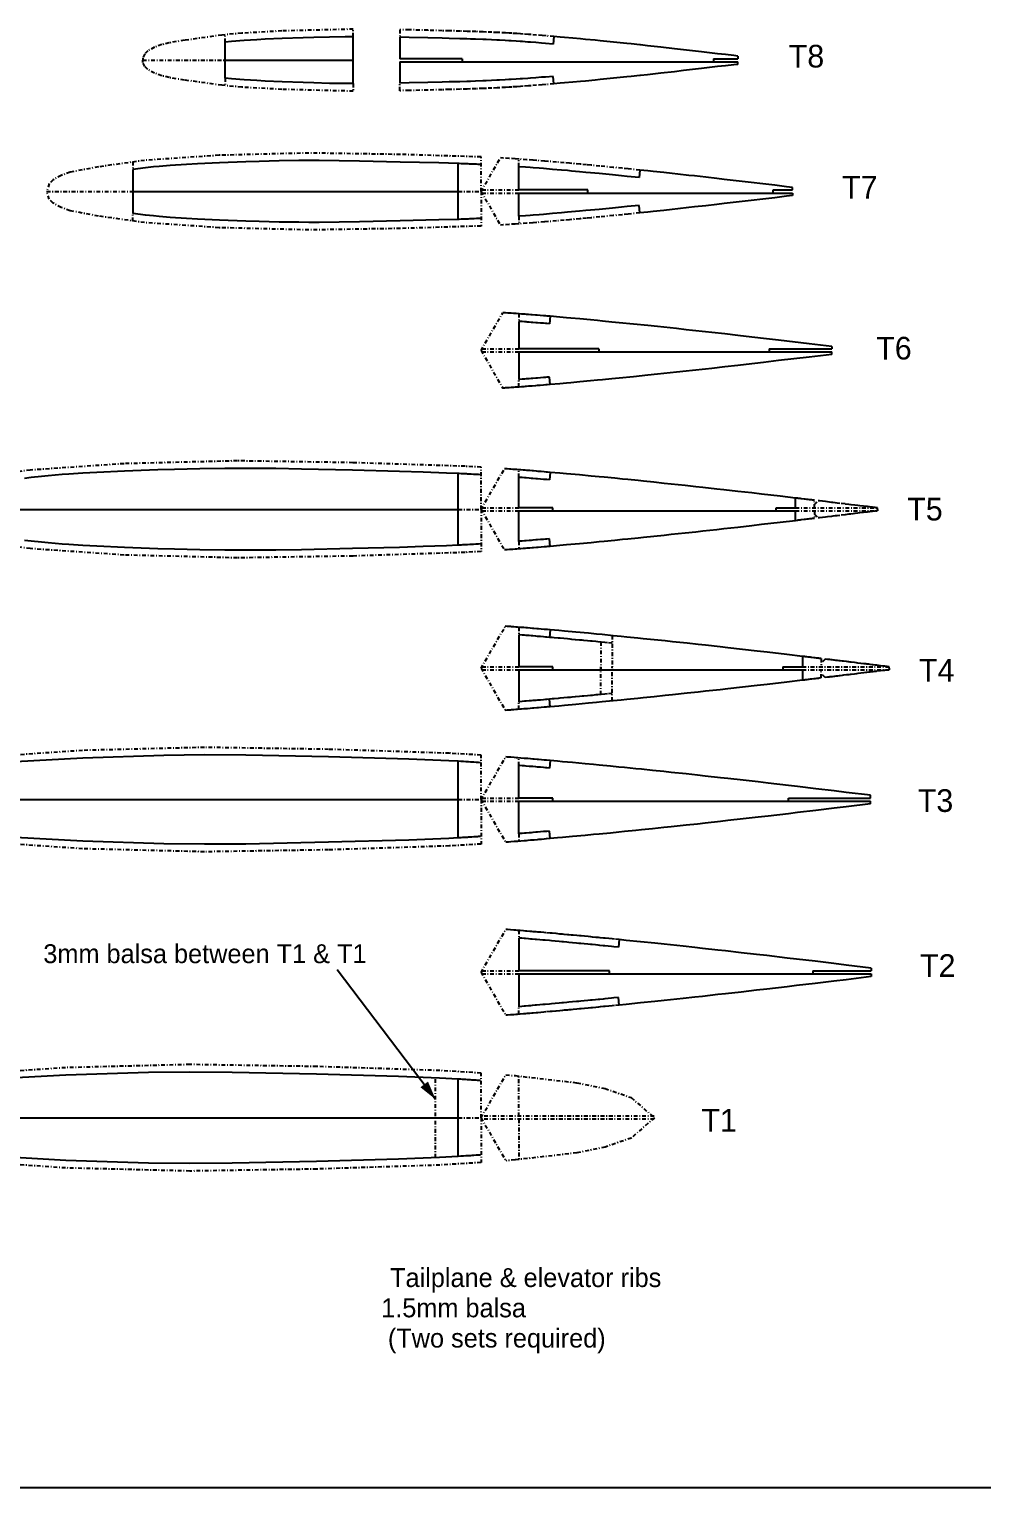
# Model space of a CAD drawing. Extents: x -1638 to 412, y -412 to 1290.
# Drawn here: x -1140.7 to -1014.7, y -391.8 to -198.9 of the extents above; entities that cross this region are included whole.
import ezdxf
from ezdxf.enums import TextEntityAlignment as Align

# ---------------------------------------------------------------- set-up
doc = ezdxf.new("R2010")
doc.units = 0
doc.linetypes.add('DASHDOT', pattern=[1, 0.5, -0.25, 0, -0.25])
for name, color, linetype in [('1', 7, 'CONTINUOUS'), ('4', 7, 'CONTINUOUS'), ('6', 7, 'CONTINUOUS'), ('7', 7, 'CONTINUOUS'), ('8', 7, 'CONTINUOUS')]:
    doc.layers.add(name, color=color, linetype=linetype)
doc.styles.add('txt', font='TXT', dxfattribs={"height": 0.2})

# ---------------------------------------------------------------- blocks, each defined once
blk = doc.blocks.new('*D162')
at = {"layer": '7', "color": 215, "linetype": 'CONTINUOUS'}
blk.add_line((0, 0), (-12.9986, 17.1493), dxfattribs=at)
blk.add_solid([(-1.0121, 2.3699), (0, 0), (-2.0082, 1.6148)], dxfattribs=at)

msp = doc.modelspace()

# ---------------------------------------------------------------- linework, layer by layer
at = {"layer": '4', "color": 155, "linetype": 'DASHDOT'}
for p, q in [((-1114.7978, -200.6201), (-1114.7978, -199.6136)), ((-1097.855, -199.8813), (-1097.855, -198.8813)), ((-1091.6764, -198.9477), (-1091.6764, -199.9479)), ((-1125.6848, -202.9839), (-1114.7978, -202.9839)), ((-1114.7978, -205.3477), (-1114.7978, -206.3542)), ((-1097.855, -206.0865), (-1097.855, -207.0865)), ((-1091.6764, -207.0201), (-1091.6764, -206.0199)), ((-1080.9542, -220.3508), (-1080.9542, -215.7826)), ((-1080.9542, -220.3508), (-1078.3946, -215.9178)), ((-1075.9542, -217.078), (-1075.9542, -216.0755)), ((-1126.975, -216.4261), (-1126.975, -217.436)), ((-1138.3922, -220.3508), (-1126.975, -220.3508)), ((-1083.9542, -220.3508), (-1080.9542, -220.3508)), ((-1080.9542, -220.3508), (-1080.9542, -224.919)), ((-1080.9542, -220.3508), (-1078.3946, -224.7838)), ((-1080.8386, -220.1508), (-1075.9542, -220.1508)), ((-1080.8386, -220.5508), (-1075.9542, -220.5508)), ((-1126.975, -224.2755), (-1126.975, -223.2656)), ((-1075.9542, -223.6236), (-1075.9542, -224.6261)), ((-1080.9542, -241.3737), (-1078.0712, -236.3803)), ((-1075.9542, -236.5298), (-1075.9542, -237.5323)), ((-1080.9542, -241.3737), (-1078.0712, -246.3671)), ((-1080.8386, -241.1737), (-1075.9542, -241.1737)), ((-1080.8386, -241.5737), (-1075.9542, -241.5737)), ((-1075.9542, -246.2176), (-1075.9542, -245.2151)), ((-1080.9542, -262.3967), (-1080.9542, -256.8207)), ((-1080.9542, -262.3967), (-1077.8522, -257.0242)), ((-1075.9542, -258.1667), (-1075.9542, -257.1638)), ((-1080.8386, -262.1967), (-1075.9542, -262.1967)), ((-1039.3826, -262.1967), (-1028.5364, -262.1967)), ((-1036.8804, -262.1967), (-1036.8804, -261.1992)), ((-1036.8804, -261.7588), (-1036.3804, -261.2588)), ((-1028.5364, -262.3967), (-1028.5364, -262.1967)), ((-1083.9542, -262.3967), (-1080.9542, -262.3967)), ((-1080.9542, -262.3967), (-1080.9542, -267.9727)), ((-1080.9542, -262.3967), (-1077.8522, -267.7692)), ((-1080.8386, -262.5967), (-1075.9542, -262.5967)), ((-1039.3826, -262.5967), (-1028.5364, -262.5967)), ((-1036.8804, -262.5967), (-1036.8804, -263.5942)), ((-1036.8804, -263.0346), (-1036.3804, -263.5346)), ((-1028.5364, -262.3967), (-1028.5364, -262.5967)), ((-1075.9542, -266.6267), (-1075.9542, -267.6674)), ((-1080.9542, -283.4196), (-1077.74, -277.8529)), ((-1075.9542, -277.989), (-1075.9542, -278.992)), ((-1063.5994, -279.0952), (-1063.5994, -283.6196)), ((-1065.0994, -279.9546), (-1065.0994, -283.6196)), ((-1080.9542, -283.4196), (-1077.74, -288.9863)), ((-1080.8386, -283.2196), (-1075.9542, -283.2196)), ((-1065.0994, -286.8846), (-1065.0994, -283.2196)), ((-1063.5994, -287.744), (-1063.5994, -283.2196)), ((-1038.4688, -283.2196), (-1027.0022, -283.2196)), ((-1035.9666, -282.1383), (-1035.9666, -283.2196)), ((-1035.4666, -282.198), (-1035.9666, -282.698)), ((-1027.0022, -283.4196), (-1027.0022, -283.2196)), ((-1027.0022, -283.4196), (-1027.0022, -283.6196)), ((-1080.8386, -283.6196), (-1075.9542, -283.6196)), ((-1038.4688, -283.6196), (-1027.0022, -283.6196)), ((-1035.9666, -284.7009), (-1035.9666, -283.6196)), ((-1035.4666, -284.6412), (-1035.9666, -284.1412)), ((-1075.9542, -288.8502), (-1075.9542, -287.8472)), ((-1080.9542, -300.7865), (-1080.9542, -294.9067)), ((-1080.9542, -300.7865), (-1077.6934, -295.1389)), ((-1075.9542, -296.2776), (-1075.9542, -295.2746)), ((-1083.9542, -300.7865), (-1080.9542, -300.7865)), ((-1080.9542, -300.7865), (-1080.9542, -306.6663)), ((-1080.9542, -300.7865), (-1077.6934, -306.4341)), ((-1080.8386, -300.5865), (-1075.9542, -300.5865)), ((-1080.8386, -300.9865), (-1075.9542, -300.9865)), ((-1075.9542, -305.2954), (-1075.9542, -306.2984)), ((-1080.9542, -323.6375), (-1077.6746, -317.9573)), ((-1075.9542, -318.0944), (-1075.9542, -319.0973)), ((-1080.9542, -323.6375), (-1077.6746, -329.3177)), ((-1080.8386, -323.4375), (-1075.9542, -323.4375)), ((-1080.8386, -323.8375), (-1075.9542, -323.8375)), ((-1075.9542, -329.1806), (-1075.9542, -328.1777)), ((-1086.9542, -348.1544), (-1086.9542, -337.5972)), ((-1080.9542, -342.8758), (-1080.9542, -336.9578)), ((-1080.9542, -342.8758), (-1077.678, -337.2014)), ((-1075.9542, -342.6758), (-1075.9542, -337.3408)), ((-1083.9542, -342.8758), (-1080.9542, -342.8758)), ((-1080.9542, -342.8758), (-1080.9542, -348.7938)), ((-1080.9542, -342.8758), (-1077.6782, -348.5497)), ((-1058.0458, -342.6758), (-1080.8386, -342.6758)), ((-1058.0458, -343.0758), (-1080.8386, -343.0758)), ((-1075.9542, -343.0758), (-1075.9542, -348.4108))]:
    msp.add_line(p, q, dxfattribs=at)
at = {"layer": '4', "color": 5, "linetype": 'CONTINUOUS'}
for p, q in [((-1114.7978, -205.3477), (-1114.7978, -200.6201)), ((-1097.855, -206.0865), (-1097.855, -199.8813)), ((-1091.6764, -199.9479), (-1091.6764, -202.7839)), ((-1071.3078, -199.8498), (-1071.3934, -200.8462)), ((-1071.3078, -199.8498), (-1071.3652, -199.8498)), ((-1047.0032, -202.4337), (-1047.0032, -202.7839)), ((-1114.7978, -202.9839), (-1097.855, -202.9839)), ((-1083.4554, -202.7839), (-1091.6764, -202.7839)), ((-1091.6764, -203.1839), (-1047.0032, -203.1839)), ((-1091.6764, -203.1839), (-1091.6764, -206.0199)), ((-1083.4554, -202.7839), (-1083.4554, -203.1839)), ((-1050.2316, -202.7839), (-1050.2316, -203.1839)), ((-1050.2316, -202.7839), (-1047.0032, -202.7839)), ((-1047.0032, -203.5341), (-1047.0032, -203.1839)), ((-1071.3078, -206.118), (-1071.3934, -205.1216)), ((-1126.975, -217.436), (-1126.975, -223.2656)), ((-1083.9542, -224.0392), (-1083.9542, -216.6624)), ((-1075.9542, -220.1508), (-1075.9542, -217.078)), ((-1059.9466, -217.5197), (-1060.0496, -218.5144)), ((-1039.7594, -220.1508), (-1039.7594, -219.8039)), ((-1126.975, -220.3508), (-1083.9542, -220.3508)), ((-1066.8242, -220.1508), (-1075.9542, -220.1508)), ((-1075.9542, -220.5508), (-1039.7594, -220.5508)), ((-1075.9542, -223.6236), (-1075.9542, -220.5508)), ((-1066.8242, -220.5508), (-1066.8242, -220.1508)), ((-1042.34, -220.5508), (-1042.34, -220.1508)), ((-1042.34, -220.1508), (-1039.7594, -220.1508)), ((-1039.7594, -220.5508), (-1039.7594, -220.8977)), ((-1059.9466, -223.1819), (-1060.0496, -222.1872)), ((-1071.8194, -236.8602), (-1071.9044, -237.8566)), ((-1075.9542, -237.5323), (-1075.9542, -241.1737)), ((-1034.5692, -240.856), (-1034.5692, -241.1737)), ((-1065.3834, -241.1737), (-1075.9542, -241.1737)), ((-1075.9542, -241.5737), (-1034.5692, -241.5737)), ((-1075.9542, -241.5737), (-1075.9542, -245.2151)), ((-1065.3834, -241.1737), (-1065.3834, -241.5737)), ((-1042.8638, -241.1737), (-1042.8638, -241.5737)), ((-1042.8638, -241.1737), (-1034.5692, -241.1737)), ((-1034.5692, -241.8914), (-1034.5692, -241.5737)), ((-1071.8194, -245.8872), (-1071.9044, -244.8908)), ((-1083.9542, -267.1344), (-1083.9542, -257.659)), ((-1075.9542, -262.1967), (-1075.9542, -258.1667)), ((-1071.8194, -257.5004), (-1071.9052, -258.4966)), ((-1071.4542, -262.1967), (-1075.9542, -262.1967)), ((-1071.4542, -262.5967), (-1071.4542, -262.1967)), ((-1041.9504, -262.5967), (-1041.9504, -262.1967)), ((-1041.9504, -262.1967), (-1039.3826, -262.1967)), ((-1039.3826, -262.1967), (-1039.3826, -260.902)), ((-1150.108, -262.3967), (-1083.9542, -262.3967)), ((-1075.9542, -262.5967), (-1039.3826, -262.5967)), ((-1075.9542, -266.6267), (-1075.9542, -262.5967)), ((-1039.3826, -263.8914), (-1039.3826, -262.5967)), ((-1071.8194, -267.293), (-1071.9052, -266.2968)), ((-1075.9542, -278.992), (-1075.9542, -283.2196)), ((-1071.8194, -278.3323), (-1071.9062, -279.3285)), ((-1071.4542, -283.2196), (-1075.9542, -283.2196)), ((-1071.4542, -283.6196), (-1071.4542, -283.2196)), ((-1041.0366, -283.2196), (-1041.0366, -283.6196)), ((-1041.0366, -283.2196), (-1038.4688, -283.2196)), ((-1038.4688, -281.8409), (-1038.4688, -283.2196)), ((-1075.9542, -283.6196), (-1038.4688, -283.6196)), ((-1075.9542, -283.6196), (-1075.9542, -287.8472)), ((-1038.4688, -283.6196), (-1038.4688, -284.9983)), ((-1071.8194, -288.5069), (-1071.9062, -287.5107)), ((-1083.9542, -305.8491), (-1083.9542, -295.7239)), ((-1075.9542, -300.5865), (-1075.9542, -296.2776)), ((-1071.8194, -295.6229), (-1071.9072, -296.619)), ((-1155.3858, -300.7865), (-1083.9542, -300.7865)), ((-1071.4542, -300.5865), (-1075.9542, -300.5865)), ((-1071.4542, -300.9865), (-1071.4542, -300.5865)), ((-1040.2816, -300.9865), (-1040.2816, -300.5865)), ((-1040.2816, -300.5865), (-1029.458, -300.5865)), ((-1029.458, -300.5865), (-1029.458, -300.2196)), ((-1075.9542, -300.9865), (-1029.458, -300.9865)), ((-1075.9542, -305.2954), (-1075.9542, -300.9865)), ((-1029.458, -301.3534), (-1029.458, -300.9865)), ((-1071.8194, -305.9501), (-1071.9072, -304.954)), ((-1075.9542, -319.0973), (-1075.9542, -323.4375)), ((-1062.685, -319.3119), (-1062.784, -320.307)), ((-1063.9542, -323.4375), (-1075.9542, -323.4375)), ((-1075.9542, -323.8375), (-1029.3752, -323.8375)), ((-1075.9542, -323.8375), (-1075.9542, -328.1777)), ((-1063.9542, -323.8375), (-1063.9542, -323.4375)), ((-1037.0772, -323.4375), (-1037.0772, -323.8375)), ((-1037.0772, -323.4375), (-1029.3752, -323.4375)), ((-1029.3752, -323.07), (-1029.3752, -323.4375)), ((-1029.3752, -323.8375), (-1029.3752, -324.205)), ((-1062.685, -327.9631), (-1062.784, -326.968)), ((-1083.9542, -347.9879), (-1083.9542, -337.7637)), ((-1161.172, -342.8758), (-1083.9542, -342.8758))]:
    msp.add_line(p, q, dxfattribs=at)
at = {"layer": '4', "color": 155, "linetype": 'DASHDOT'}
for points in [[(-1097.855, -198.8813), (-1107.292874, -199.120623), (-1112.595401, -199.410619), (-1115.230105, -199.662131), (-1120.156636, -200.354605), (-1122.180774, -200.687741), (-1123.167322, -200.928077), (-1124.12137, -201.263766), (-1124.991936, -201.750323), (-1125.395551, -202.147358), (-1125.650761, -202.691051), (-1125.6848, -202.9839)], [(-1071.3078, -199.8498), (-1072.359944, -199.762323), (-1072.868101, -199.721159), (-1073.610447, -199.662528), (-1074.331592, -199.607525), (-1074.685152, -199.581346), (-1075.380124, -199.531553), (-1075.722286, -199.507909), (-1076.229929, -199.473964), (-1076.898304, -199.431464), (-1077.2297, -199.411362), (-1077.72436, -199.3826), (-1078.463381, -199.342484), (-1078.814343, -199.324647), (-1079.516419, -199.291202), (-1080.218684, -199.260524), (-1080.686958, -199.241485), (-1081.62372, -199.206467), (-1082.32646, -199.182589), (-1082.795025, -199.167668), (-1083.732307, -199.139888), (-1085.138539, -199.102263), (-1086.07618, -199.079014), (-1087.951663, -199.034255), (-1090.434748, -198.975197), (-1091.6762, -198.9477)], [(-1097.855, -207.0865), (-1107.292874, -206.847177), (-1112.595401, -206.557181), (-1115.230105, -206.305669), (-1120.156636, -205.613195), (-1122.180774, -205.280059), (-1123.167322, -205.039723), (-1124.12137, -204.704034), (-1124.991936, -204.217477), (-1125.395551, -203.820442), (-1125.650761, -203.276749), (-1125.6848, -202.9839)], [(-1071.3078, -206.118), (-1072.359944, -206.205477), (-1072.868101, -206.246641), (-1073.610447, -206.305272), (-1074.331592, -206.360275), (-1074.685152, -206.386454), (-1075.380124, -206.436247), (-1075.722286, -206.459891), (-1076.229929, -206.493836), (-1076.898304, -206.536336), (-1077.2297, -206.556438), (-1077.72436, -206.5852), (-1078.463381, -206.625316), (-1078.814343, -206.643153), (-1079.516419, -206.676598), (-1080.218684, -206.707276), (-1080.686958, -206.726315), (-1081.62372, -206.761333), (-1082.32646, -206.785211), (-1082.795025, -206.800132), (-1083.732307, -206.827912), (-1085.138539, -206.865537), (-1086.07618, -206.888786), (-1087.951663, -206.933545), (-1090.434748, -206.992603), (-1091.6762, -207.0201)], [(-1080.9542, -215.7826), (-1091.615684, -215.454568), (-1103.71715, -215.26428), (-1115.592359, -215.561738), (-1125.431944, -216.233003), (-1131.539189, -217.091365), (-1135.27142, -217.802288), (-1136.45421, -218.218465), (-1137.533348, -218.821648), (-1138.03368, -219.313796), (-1138.3922, -220.3508)], [(-1059.9466, -217.5197), (-1061.512974, -217.35924), (-1062.295492, -217.28032), (-1063.468635, -217.163592), (-1065.227398, -216.992263), (-1066.399622, -216.880582), (-1066.98574, -216.825511), (-1067.865007, -216.743874), (-1069.249799, -216.617842), (-1069.942387, -216.556168), (-1070.981515, -216.465622), (-1072.020947, -216.377738), (-1072.54078, -216.334901), (-1073.580683, -216.251653), (-1074.100757, -216.211327), (-1074.881021, -216.152582), (-1075.921668, -216.077734), (-1076.44212, -216.041898), (-1077.222962, -215.99025), (-1078.004003, -215.941256), (-1078.3946, -215.9178)], [(-1081.0006, -216.7815), (-1081.109893, -216.776439), (-1081.25563, -216.769777), (-1081.328503, -216.766482), (-1081.547146, -216.756741), (-1081.838719, -216.74408), (-1081.984526, -216.737885), (-1082.203262, -216.728759), (-1082.494958, -216.716893), (-1082.640825, -216.711086), (-1082.786705, -216.70536), (-1082.981233, -216.69785), (-1083.078505, -216.694147), (-1083.370354, -216.683241), (-1083.564948, -216.676134), (-1083.82444, -216.666857), (-1083.9542, -216.6623)], [(-1080.9542, -224.919), (-1091.615684, -225.247032), (-1103.71715, -225.43732), (-1115.592359, -225.139862), (-1125.431944, -224.468597), (-1131.539189, -223.610235), (-1135.27142, -222.899312), (-1136.45421, -222.483135), (-1137.533348, -221.879952), (-1138.03368, -221.387804), (-1138.3922, -220.3508)], [(-1059.9466, -223.1819), (-1061.512974, -223.34236), (-1062.295492, -223.42128), (-1063.468635, -223.538008), (-1065.227398, -223.709337), (-1066.399622, -223.821018), (-1066.98574, -223.876089), (-1067.865007, -223.957726), (-1069.249799, -224.083758), (-1069.942387, -224.145432), (-1070.981515, -224.235978), (-1072.020947, -224.323862), (-1072.54078, -224.366699), (-1073.580683, -224.449947), (-1074.100757, -224.490273), (-1074.881021, -224.549018), (-1075.921668, -224.623866), (-1076.44212, -224.659702), (-1077.222962, -224.71135), (-1078.004003, -224.760344), (-1078.3946, -224.7838)], [(-1081.0006, -223.9201), (-1081.109893, -223.925161), (-1081.25563, -223.931823), (-1081.328503, -223.935118), (-1081.547146, -223.944859), (-1081.838719, -223.95752), (-1081.984526, -223.963715), (-1082.203262, -223.972841), (-1082.494958, -223.984707), (-1082.640825, -223.990514), (-1082.786705, -223.99624), (-1082.981233, -224.00375), (-1083.078505, -224.007453), (-1083.370354, -224.018359), (-1083.564948, -224.025466), (-1083.82444, -224.034743), (-1083.9542, -224.0393)], [(-1071.8194, -236.8602), (-1072.210519, -236.827218), (-1072.404359, -236.810983), (-1072.693069, -236.786944), (-1073.12175, -236.751581), (-1073.545527, -236.717036), (-1073.7557, -236.700063), (-1074.172864, -236.666705), (-1074.379954, -236.650316), (-1074.688864, -236.626085), (-1074.961833, -236.604898), (-1075.097785, -236.594426), (-1075.301089, -236.578869), (-1075.604739, -236.555867), (-1075.906971, -236.533257), (-1076.057607, -236.522096), (-1076.324699, -236.502489), (-1076.457936, -236.492797), (-1076.657447, -236.478394), (-1076.956035, -236.457092), (-1077.25396, -236.436144), (-1077.402726, -236.425801), (-1077.69997, -236.40537), (-1077.848489, -236.39528), (-1078.0712, -236.3803)], [(-1071.8194, -245.8872), (-1072.210519, -245.920182), (-1072.404359, -245.936417), (-1072.693069, -245.960456), (-1073.12175, -245.995819), (-1073.545527, -246.030364), (-1073.7557, -246.047337), (-1074.172864, -246.080695), (-1074.379954, -246.097084), (-1074.688864, -246.121315), (-1074.961833, -246.142502), (-1075.097785, -246.152974), (-1075.301089, -246.168531), (-1075.604739, -246.191533), (-1075.906971, -246.214143), (-1076.057607, -246.225304), (-1076.324699, -246.244911), (-1076.457936, -246.254603), (-1076.657447, -246.269006), (-1076.956035, -246.290308), (-1077.25396, -246.311256), (-1077.402726, -246.321599), (-1077.69997, -246.34203), (-1077.848489, -246.35212), (-1078.0712, -246.3671)], [(-1080.9542, -256.8208), (-1083.064867, -256.70236), (-1097.901931, -256.220276), (-1113.166901, -255.980232), (-1128.146545, -256.355442), (-1140.558311, -257.202181), (-1148.262088, -258.284995), (-1152.969934, -259.181817), (-1154.461922, -259.706843), (-1155.823326, -260.467729), (-1156.454409, -261.088561), (-1156.9066, -262.3967)], [(-1081.0142, -257.819), (-1081.291286, -257.802473), (-1081.429823, -257.794318), (-1081.637622, -257.782223), (-1081.949315, -257.764392), (-1082.26101, -257.746941), (-1082.416861, -257.738358), (-1082.728577, -257.721485), (-1082.884445, -257.713194), (-1083.118263, -257.700944), (-1083.396829, -257.686639), (-1083.582576, -257.677269), (-1083.830302, -257.66497), (-1083.9542, -257.6589)], [(-1071.8194, -257.5004), (-1072.173003, -257.470117), (-1072.349764, -257.455072), (-1072.614858, -257.43263), (-1073.012398, -257.399253), (-1073.409829, -257.366229), (-1073.608507, -257.349853), (-1074.005796, -257.31738), (-1074.20441, -257.301286), (-1074.502296, -257.277326), (-1074.899422, -257.245727), (-1075.097965, -257.230078), (-1075.395757, -257.2068), (-1075.693528, -257.183757), (-1075.842407, -257.172326), (-1076.239404, -257.142142), (-1076.437896, -257.127216), (-1076.735633, -257.105037), (-1077.033371, -257.083116), (-1077.182242, -257.072254), (-1077.479992, -257.050728), (-1077.628872, -257.040066), (-1077.8522, -257.0242)], [(-1036.8804, -261.1992), (-1037.146634, -261.167457), (-1037.265238, -261.153328), (-1037.423816, -261.134447), (-1037.503341, -261.124983), (-1037.682985, -261.103615), (-1037.863817, -261.082119), (-1038.107197, -261.053209), (-1038.230023, -261.038627), (-1038.603916, -260.994268), (-1038.773071, -260.974213), (-1039.001871, -260.947097), (-1039.117784, -260.933364), (-1039.3826, -260.902)], [(-1028.5364, -262.1967), (-1028.825917, -262.162188), (-1029.211968, -262.116134), (-1029.40501, -262.093092), (-1029.598066, -262.070041), (-1029.8555, -262.03929), (-1029.984229, -262.023908), (-1030.370473, -261.977738), (-1030.885622, -261.916125), (-1031.143274, -261.885296), (-1031.529865, -261.839028), (-1032.045556, -261.77729), (-1032.303513, -261.746404), (-1032.819679, -261.684597), (-1033.508478, -261.602125), (-1033.853152, -261.560864), (-1034.111787, -261.52991), (-1034.456818, -261.488626), (-1034.629415, -261.467979), (-1035.147551, -261.406022), (-1035.406823, -261.375036), (-1035.795999, -261.328548), (-1036.185512, -261.282051), (-1036.3804, -261.2588)], [(-1080.9542, -267.9726), (-1083.064867, -268.09104), (-1097.901931, -268.573124), (-1113.166901, -268.813168), (-1128.146545, -268.437958), (-1140.558311, -267.591219), (-1148.262088, -266.508405), (-1152.969934, -265.611583), (-1154.461922, -265.086557), (-1155.823326, -264.325671), (-1156.454409, -263.704839), (-1156.9066, -262.3967)], [(-1036.8804, -263.5942), (-1037.146634, -263.625943), (-1037.265238, -263.640072), (-1037.423816, -263.658953), (-1037.503341, -263.668417), (-1037.682985, -263.689785), (-1037.863817, -263.711281), (-1038.107197, -263.740191), (-1038.230023, -263.754773), (-1038.603916, -263.799132), (-1038.773071, -263.819187), (-1039.001871, -263.846303), (-1039.117784, -263.860036), (-1039.3826, -263.8914)], [(-1028.5364, -262.5967), (-1028.825917, -262.631212), (-1029.211968, -262.677266), (-1029.40501, -262.700308), (-1029.598066, -262.723359), (-1029.8555, -262.75411), (-1029.984229, -262.769492), (-1030.370473, -262.815662), (-1030.885622, -262.877275), (-1031.143274, -262.908104), (-1031.529865, -262.954372), (-1032.045556, -263.01611), (-1032.303513, -263.046996), (-1032.819679, -263.108803), (-1033.508478, -263.191275), (-1033.853152, -263.232536), (-1034.111787, -263.26349), (-1034.456818, -263.304774), (-1034.629415, -263.325421), (-1035.147551, -263.387378), (-1035.406823, -263.418364), (-1035.795999, -263.464852), (-1036.185512, -263.511349), (-1036.3804, -263.5346)], [(-1081.0142, -266.9744), (-1081.291286, -266.990927), (-1081.429823, -266.999082), (-1081.637622, -267.011177), (-1081.949315, -267.029008), (-1082.26101, -267.046459), (-1082.416861, -267.055042), (-1082.728577, -267.071915), (-1082.884445, -267.080206), (-1083.118263, -267.092456), (-1083.396829, -267.106761), (-1083.582576, -267.116131), (-1083.830302, -267.12843), (-1083.9542, -267.1345)], [(-1071.8194, -267.293), (-1072.173003, -267.323283), (-1072.349764, -267.338328), (-1072.614858, -267.36077), (-1073.012398, -267.394147), (-1073.409829, -267.427171), (-1073.608507, -267.443547), (-1074.005796, -267.47602), (-1074.20441, -267.492114), (-1074.502296, -267.516074), (-1074.899422, -267.547673), (-1075.097965, -267.563322), (-1075.395757, -267.5866), (-1075.693528, -267.609643), (-1075.842407, -267.621074), (-1076.239404, -267.651258), (-1076.437896, -267.666184), (-1076.735633, -267.688363), (-1077.033371, -267.710284), (-1077.182242, -267.721146), (-1077.479992, -267.742672), (-1077.628872, -267.753334), (-1077.8522, -267.7692)], [(-1071.8194, -278.3323), (-1072.166192, -278.3022), (-1072.339189, -278.287262), (-1072.598255, -278.264994), (-1072.986055, -278.231894), (-1073.373147, -278.199146), (-1073.566515, -278.1829), (-1073.953072, -278.150655), (-1074.146332, -278.134653), (-1074.436298, -278.110797), (-1074.823245, -278.079253), (-1075.016938, -278.063591), (-1075.307851, -278.040231), (-1075.599318, -278.017025), (-1075.745296, -278.005478), (-1076.135508, -277.974863), (-1076.33119, -277.95965), (-1076.625534, -277.936941), (-1076.920967, -277.914363), (-1077.069129, -277.903121), (-1077.366421, -277.880728), (-1077.515579, -277.869576), (-1077.74, -277.8529)], [(-1063.5994, -280.0999), (-1064.243069, -280.037267), (-1064.56493, -280.006118), (-1065.047754, -279.959605), (-1065.530618, -279.913345), (-1065.772064, -279.890311), (-1066.254988, -279.844435), (-1066.496464, -279.821594), (-1066.858698, -279.787453), (-1067.341711, -279.74216), (-1067.583232, -279.719612), (-1067.945534, -279.685912), (-1068.489028, -279.635642), (-1068.938948, -279.594287), (-1069.16392, -279.5737), (-1069.501391, -279.542941), (-1070.007625, -279.497084), (-1070.513887, -279.451586), (-1070.767026, -279.428979), (-1071.273318, -279.384061), (-1071.526469, -279.361756), (-1071.9062, -279.3285)], [(-1035.9666, -282.1383), (-1036.232834, -282.106524), (-1036.351438, -282.09238), (-1036.510016, -282.073481), (-1036.589541, -282.064007), (-1036.769185, -282.042619), (-1036.950017, -282.021104), (-1037.193397, -281.99217), (-1037.316223, -281.977577), (-1037.439903, -281.962889), (-1037.606264, -281.943141), (-1037.690116, -281.933192), (-1037.859271, -281.913127), (-1038.088071, -281.886003), (-1038.203984, -281.872267), (-1038.4688, -281.8409)], [(-1027.0022, -283.2196), (-1027.248969, -283.18963), (-1027.578012, -283.149678), (-1027.742544, -283.129705), (-1028.112776, -283.084773), (-1028.668237, -283.017394), (-1028.853429, -282.99494), (-1029.100385, -282.965005), (-1029.223878, -282.950039), (-1029.501781, -282.91637), (-1029.687084, -282.893928), (-1029.9342, -282.864008), (-1030.05778, -282.84905), (-1030.335888, -282.815399), (-1030.753204, -282.764933), (-1031.124319, -282.720086), (-1031.309941, -282.697666), (-1031.588458, -282.664041), (-1032.006438, -282.613615), (-1032.145821, -282.596809), (-1032.331713, -282.574403), (-1032.424679, -282.563202), (-1032.633904, -282.538), (-1033.006041, -282.493205), (-1033.1922, -282.470812), (-1033.471557, -282.437226), (-1033.611291, -282.420436), (-1033.797661, -282.398051), (-1033.890872, -282.386859), (-1034.030721, -282.370073), (-1034.217248, -282.347694), (-1034.310539, -282.336505), (-1034.52051, -282.311333), (-1034.660544, -282.294554), (-1034.847323, -282.272183), (-1034.940742, -282.260999), (-1035.151008, -282.235837), (-1035.4666, -282.1981)], [(-1035.9666, -284.7009), (-1036.232834, -284.732676), (-1036.351438, -284.74682), (-1036.510016, -284.765719), (-1036.589541, -284.775193), (-1036.769185, -284.796581), (-1036.950017, -284.818096), (-1037.193397, -284.84703), (-1037.316223, -284.861623), (-1037.439903, -284.876311), (-1037.606264, -284.896059), (-1037.690116, -284.906008), (-1037.859271, -284.926073), (-1038.088071, -284.953197), (-1038.203984, -284.966933), (-1038.4688, -284.9983)], [(-1027.0022, -283.6196), (-1027.248969, -283.64957), (-1027.578012, -283.689522), (-1027.742544, -283.709495), (-1028.112776, -283.754427), (-1028.668237, -283.821806), (-1028.853429, -283.84426), (-1029.100385, -283.874195), (-1029.223878, -283.889161), (-1029.501781, -283.92283), (-1029.687084, -283.945272), (-1029.9342, -283.975192), (-1030.05778, -283.99015), (-1030.335888, -284.023801), (-1030.753204, -284.074267), (-1031.124319, -284.119114), (-1031.309941, -284.141534), (-1031.588458, -284.175159), (-1032.006438, -284.225585), (-1032.145821, -284.242391), (-1032.331713, -284.264797), (-1032.424679, -284.275998), (-1032.633904, -284.3012), (-1033.006041, -284.345995), (-1033.1922, -284.368388), (-1033.471557, -284.401974), (-1033.611291, -284.418764), (-1033.797661, -284.441149), (-1033.890872, -284.452341), (-1034.030721, -284.469127), (-1034.217248, -284.491506), (-1034.310539, -284.502695), (-1034.52051, -284.527867), (-1034.660544, -284.544646), (-1034.847323, -284.567017), (-1034.940742, -284.578201), (-1035.151008, -284.603363), (-1035.4666, -284.6411)], [(-1063.5994, -286.7393), (-1064.243069, -286.801933), (-1064.56493, -286.833082), (-1065.047754, -286.879595), (-1065.530618, -286.925855), (-1065.772064, -286.948889), (-1066.254988, -286.994765), (-1066.496464, -287.017606), (-1066.858698, -287.051747), (-1067.341711, -287.09704), (-1067.583232, -287.119588), (-1067.945534, -287.153288), (-1068.489028, -287.203558), (-1068.938948, -287.244913), (-1069.16392, -287.2655), (-1069.501391, -287.296259), (-1070.007625, -287.342116), (-1070.513887, -287.387614), (-1070.767026, -287.410221), (-1071.273318, -287.455139), (-1071.526469, -287.477444), (-1071.9062, -287.5107)], [(-1071.8194, -288.5069), (-1072.166192, -288.537), (-1072.339189, -288.551938), (-1072.598255, -288.574206), (-1072.986055, -288.607306), (-1073.373147, -288.640054), (-1073.566515, -288.6563), (-1073.953072, -288.688545), (-1074.146332, -288.704547), (-1074.436298, -288.728403), (-1074.823245, -288.759947), (-1075.016938, -288.775609), (-1075.307851, -288.798969), (-1075.599318, -288.822175), (-1075.745296, -288.833722), (-1076.135508, -288.864337), (-1076.33119, -288.87955), (-1076.625534, -288.902259), (-1076.920967, -288.924837), (-1077.069129, -288.936079), (-1077.366421, -288.958472), (-1077.515579, -288.969624), (-1077.74, -288.9863)], [(-1080.9542, -294.9067), (-1085.135121, -294.658327), (-1101.10227, -294.139511), (-1117.529904, -293.881188), (-1133.650602, -294.284968), (-1147.007717, -295.196247), (-1155.298274, -296.361535), (-1160.364758, -297.326679), (-1161.970359, -297.891691), (-1163.435386, -298.710565), (-1164.114556, -299.378683), (-1164.6012, -300.7865)], [(-1071.8194, -295.6229), (-1072.328229, -295.578285), (-1072.58253, -295.556152), (-1072.964013, -295.523166), (-1073.345718, -295.490428), (-1073.536719, -295.474149), (-1073.919147, -295.44177), (-1074.110625, -295.425667), (-1074.398248, -295.401619), (-1074.782635, -295.369747), (-1074.975269, -295.353891), (-1075.264842, -295.330206), (-1075.700778, -295.294893), (-1076.090074, -295.263711), (-1076.285426, -295.248192), (-1076.579404, -295.224999), (-1077.022686, -295.190398), (-1077.319877, -295.167452), (-1077.469007, -295.156014), (-1077.6934, -295.1389)], [(-1081.0204, -295.9045), (-1081.277976, -295.887487), (-1081.406761, -295.879061), (-1081.599935, -295.866524), (-1081.889691, -295.847947), (-1082.179442, -295.829648), (-1082.324317, -295.820603), (-1082.614065, -295.802726), (-1082.758939, -295.793895), (-1082.976252, -295.780781), (-1083.266006, -295.76355), (-1083.410885, -295.755044), (-1083.628207, -295.742422), (-1083.9542, -295.7238)], [(-1080.9542, -306.6663), (-1085.135121, -306.914673), (-1101.10227, -307.433489), (-1117.529904, -307.691812), (-1133.650602, -307.288032), (-1147.007717, -306.376753), (-1155.298274, -305.211465), (-1160.364758, -304.246321), (-1161.970359, -303.681309), (-1163.435386, -302.862435), (-1164.114556, -302.194317), (-1164.6012, -300.7865)], [(-1081.0204, -305.6685), (-1081.277976, -305.685513), (-1081.406761, -305.693939), (-1081.599935, -305.706476), (-1081.889691, -305.725053), (-1082.179442, -305.743352), (-1082.324317, -305.752397), (-1082.614065, -305.770274), (-1082.758939, -305.779105), (-1082.976252, -305.792219), (-1083.266006, -305.80945), (-1083.410885, -305.817956), (-1083.628207, -305.830578), (-1083.9542, -305.8492)], [(-1071.8194, -305.9501), (-1072.328229, -305.994715), (-1072.58253, -306.016848), (-1072.964013, -306.049834), (-1073.345718, -306.082572), (-1073.536719, -306.098851), (-1073.919147, -306.13123), (-1074.110625, -306.147333), (-1074.398248, -306.171381), (-1074.782635, -306.203253), (-1074.975269, -306.219109), (-1075.264842, -306.242794), (-1075.700778, -306.278107), (-1076.090074, -306.309289), (-1076.285426, -306.324808), (-1076.579404, -306.348001), (-1077.022686, -306.382602), (-1077.319877, -306.405548), (-1077.469007, -306.416986), (-1077.6934, -306.4341)], [(-1071.8194, -318.4481), (-1072.380047, -318.398579), (-1072.65408, -318.374511), (-1073.058098, -318.339208), (-1073.454567, -318.304796), (-1073.650282, -318.287899), (-1074.037298, -318.254678), (-1074.228849, -318.238334), (-1074.514079, -318.214123), (-1074.891129, -318.182361), (-1075.078539, -318.166681), (-1075.358611, -318.143384), (-1075.777207, -318.108878), (-1076.148786, -318.078568), (-1076.334725, -318.063516), (-1076.614169, -318.041038), (-1077.035378, -318.007484), (-1077.460301, -317.974027), (-1077.6746, -317.9573)], [(-1062.685, -319.3119), (-1063.306557, -319.250373), (-1063.614992, -319.219972), (-1064.074928, -319.174804), (-1064.531827, -319.130137), (-1064.759216, -319.107983), (-1065.212033, -319.064021), (-1065.437524, -319.042207), (-1065.774701, -319.009686), (-1066.22246, -318.966684), (-1066.445635, -318.94533), (-1066.779605, -318.913475), (-1067.278987, -318.866068), (-1067.721556, -318.824283), (-1067.942455, -318.803508), (-1068.273411, -318.772485), (-1068.769172, -318.726241), (-1069.016847, -318.703242), (-1069.346967, -318.672694), (-1069.51201, -318.657468), (-1069.967735, -318.615585), (-1070.195612, -318.594735), (-1070.537441, -318.563577), (-1071.050211, -318.51712), (-1071.563001, -318.471014), (-1071.8194, -318.4481)], [(-1062.685, -327.9631), (-1063.306557, -328.024627), (-1063.614992, -328.055028), (-1064.074928, -328.100196), (-1064.531827, -328.144863), (-1064.759216, -328.167017), (-1065.212033, -328.210979), (-1065.437524, -328.232793), (-1065.774701, -328.265314), (-1066.22246, -328.308316), (-1066.445635, -328.32967), (-1066.779605, -328.361525), (-1067.278987, -328.408932), (-1067.721556, -328.450717), (-1067.942455, -328.471492), (-1068.273411, -328.502515), (-1068.769172, -328.548759), (-1069.016847, -328.571758), (-1069.346967, -328.602306), (-1069.51201, -328.617532), (-1069.967735, -328.659415), (-1070.195612, -328.680265), (-1070.537441, -328.711423), (-1071.050211, -328.75788), (-1071.563001, -328.803986), (-1071.8194, -328.8269)], [(-1071.8194, -328.8269), (-1072.380047, -328.876421), (-1072.65408, -328.900489), (-1073.058098, -328.935792), (-1073.454567, -328.970204), (-1073.650282, -328.987101), (-1074.037298, -329.020322), (-1074.228849, -329.036666), (-1074.514079, -329.060877), (-1074.891129, -329.092639), (-1075.078539, -329.108319), (-1075.358611, -329.131616), (-1075.777207, -329.166122), (-1076.148786, -329.196432), (-1076.334725, -329.211484), (-1076.614169, -329.233962), (-1077.035378, -329.267516), (-1077.460301, -329.300973), (-1077.6746, -329.3177)], [(-1080.9542, -336.9578), (-1086.392678, -336.624461), (-1102.681489, -336.095235), (-1119.440051, -335.831737), (-1135.885434, -336.24364), (-1149.511574, -337.173199), (-1157.969023, -338.361906), (-1163.137517, -339.346455), (-1164.775487, -339.922804), (-1166.270138, -340.75812), (-1166.963026, -341.439693), (-1167.4594, -342.8758)], [(-1077.678, -337.2014), (-1076.45421, -337.299093), (-1068.267901, -338.237402), (-1064.550978, -339.003274), (-1061.0892, -340.204501), (-1058.024451, -342.8758), (-1061.0892, -345.547099), (-1064.550978, -346.748326), (-1068.267888, -347.514204), (-1076.454104, -348.452533), (-1077.6782, -348.5497)], [(-1081.0238, -337.9554), (-1081.409756, -337.928637), (-1081.602721, -337.915421), (-1081.892155, -337.895808), (-1082.181576, -337.876449), (-1082.326282, -337.866866), (-1082.61569, -337.847894), (-1082.760392, -337.838507), (-1082.977444, -337.824548), (-1083.266847, -337.806169), (-1083.41155, -337.79708), (-1083.628607, -337.783573), (-1083.9542, -337.7636)], [(-1080.9542, -348.7938), (-1086.392678, -349.127139), (-1102.681489, -349.656365), (-1119.440051, -349.919863), (-1135.885434, -349.50796), (-1149.511574, -348.578401), (-1157.969023, -347.389694), (-1163.137517, -346.405145), (-1164.775487, -345.828796), (-1166.270138, -344.99348), (-1166.963026, -344.311907), (-1167.4594, -342.8758)], [(-1081.0238, -347.7962), (-1081.409756, -347.822963), (-1081.602721, -347.836179), (-1081.892155, -347.855792), (-1082.181576, -347.875151), (-1082.326282, -347.884734), (-1082.61569, -347.903706), (-1082.760392, -347.913093), (-1082.977444, -347.927052), (-1083.266847, -347.945431), (-1083.41155, -347.95452), (-1083.628607, -347.968027), (-1083.9542, -347.988)]]:
    msp.add_lwpolyline(points, dxfattribs=at)
at = {"layer": '4', "color": 5, "linetype": 'CONTINUOUS'}
for points in [[(-1097.855, -199.8813), (-1098.899206, -199.888347), (-1100.986844, -199.919877), (-1103.073423, -199.971449), (-1104.463869, -200.015063), (-1107.243267, -200.119316), (-1109.490148, -200.219467), (-1110.611838, -200.279835), (-1112.290783, -200.390658), (-1113.963928, -200.53371), (-1114.7978, -200.6201)], [(-1071.3934, -200.8462), (-1072.442747, -200.758911), (-1072.94927, -200.71786), (-1073.688911, -200.659419), (-1074.407094, -200.604624), (-1074.759094, -200.578554), (-1075.450817, -200.528987), (-1075.791304, -200.505459), (-1076.29639, -200.471688), (-1076.961307, -200.429417), (-1077.290967, -200.409428), (-1077.783035, -200.380829), (-1078.518234, -200.340942), (-1078.867489, -200.323202), (-1079.566256, -200.289935), (-1080.26536, -200.259413), (-1080.731612, -200.240468), (-1081.664551, -200.205613), (-1082.364628, -200.181839), (-1082.831519, -200.166978), (-1083.765712, -200.139299), (-1085.167998, -200.101784), (-1086.1035, -200.078584), (-1087.975988, -200.033884), (-1090.443166, -199.975203), (-1091.6764, -199.9479)], [(-1059.9466, -200.9595), (-1061.112098, -200.835381), (-1061.694683, -200.774138), (-1062.568402, -200.683315), (-1063.878727, -200.549468), (-1065.188913, -200.418555), (-1065.84401, -200.354223), (-1067.154326, -200.227857), (-1067.809591, -200.165843), (-1068.792686, -200.074309), (-1069.910217, -199.972603), (-1070.469154, -199.922841), (-1071.3078, -199.8498)], [(-1047.0032, -202.4337), (-1047.538622, -202.373966), (-1048.609598, -202.251927), (-1049.680749, -202.127424), (-1051.82357, -201.875644), (-1053.408566, -201.690949), (-1054.201211, -201.599522), (-1055.390371, -201.46364), (-1057.17456, -201.262916), (-1058.959317, -201.066306), (-1059.851919, -200.969684), (-1059.9466, -200.9595)], [(-1047.0032, -203.5341), (-1047.538622, -203.593834), (-1048.609598, -203.715873), (-1049.680749, -203.840376), (-1051.82357, -204.092156), (-1053.408566, -204.276851), (-1054.201211, -204.368278), (-1055.390371, -204.50416), (-1057.17456, -204.704884), (-1058.959317, -204.901494), (-1059.851919, -204.998116), (-1059.9466, -205.0083)], [(-1097.855, -206.0865), (-1098.899206, -206.079453), (-1100.986844, -206.047923), (-1103.073423, -205.996351), (-1104.463869, -205.952737), (-1107.243267, -205.848484), (-1109.490148, -205.748333), (-1110.611838, -205.687965), (-1112.290783, -205.577142), (-1113.963928, -205.43409), (-1114.7978, -205.3477)], [(-1071.3934, -205.1216), (-1072.442747, -205.208889), (-1072.94927, -205.24994), (-1073.688911, -205.308381), (-1074.407094, -205.363176), (-1074.759094, -205.389246), (-1075.450817, -205.438813), (-1075.791304, -205.462341), (-1076.29639, -205.496112), (-1076.961307, -205.538383), (-1077.290967, -205.558372), (-1077.783035, -205.586971), (-1078.518234, -205.626858), (-1078.867489, -205.644598), (-1079.566256, -205.677865), (-1080.26536, -205.708387), (-1080.731612, -205.727332), (-1081.664551, -205.762187), (-1082.364628, -205.785961), (-1082.831519, -205.800822), (-1083.765712, -205.828501), (-1085.167998, -205.866016), (-1086.1035, -205.889216), (-1087.975988, -205.933916), (-1090.443166, -205.992597), (-1091.6764, -206.0199)], [(-1059.9466, -205.0083), (-1061.112098, -205.132419), (-1061.694683, -205.193662), (-1062.568402, -205.284485), (-1063.878727, -205.418332), (-1065.188913, -205.549245), (-1065.84401, -205.613577), (-1067.154326, -205.739943), (-1067.809591, -205.801957), (-1068.792686, -205.893491), (-1069.910217, -205.995197), (-1070.469154, -206.044959), (-1071.3078, -206.118)], [(-1083.9542, -216.6624), (-1086.515049, -216.582373), (-1091.64009, -216.454313), (-1097.006763, -216.331709), (-1099.689546, -216.28709), (-1102.371544, -216.264658), (-1103.71215, -216.264356), (-1105.027753, -216.272207), (-1107.658086, -216.310438), (-1110.287312, -216.374546), (-1112.039548, -216.429192), (-1115.542714, -216.5604), (-1118.451307, -216.690728), (-1119.903369, -216.770178), (-1122.076624, -216.917647), (-1123.521174, -217.040233), (-1124.24189, -217.110199), (-1125.32076, -217.227295), (-1126.975, -217.436)], [(-1060.0496, -218.5144), (-1061.610292, -218.354476), (-1062.390751, -218.275747), (-1063.561572, -218.159233), (-1065.318077, -217.988108), (-1066.489246, -217.876522), (-1067.074876, -217.821495), (-1067.953373, -217.73993), (-1069.006344, -217.643792), (-1069.532872, -217.596473), (-1070.322733, -217.526557), (-1071.507708, -217.42437), (-1072.692952, -217.325855), (-1073.285691, -217.278132), (-1074.076148, -217.216236), (-1074.47144, -217.186074), (-1075.064462, -217.141864), (-1075.9542, -217.078)], [(-1039.7594, -219.8039), (-1040.544967, -219.713949), (-1042.11595, -219.531624), (-1046.828855, -218.976904), (-1048.793744, -218.747926), (-1049.776372, -218.634575), (-1051.250555, -218.466112), (-1052.725044, -218.299677), (-1053.462408, -218.217272), (-1054.937384, -218.054195), (-1055.675, -217.973565), (-1056.781591, -217.853816), (-1058.188116, -217.703791), (-1058.891516, -217.629694), (-1059.9468, -217.5197)], [(-1039.7594, -220.8977), (-1040.544967, -220.987651), (-1042.11595, -221.169976), (-1046.828855, -221.724696), (-1048.793744, -221.953674), (-1049.776372, -222.067025), (-1051.250555, -222.235488), (-1052.725044, -222.401923), (-1053.462408, -222.484328), (-1054.937384, -222.647405), (-1055.675, -222.728035), (-1056.781591, -222.847784), (-1058.188116, -222.997809), (-1058.891516, -223.071906), (-1059.9468, -223.1819)], [(-1083.9542, -224.0392), (-1086.515049, -224.119227), (-1091.64009, -224.247287), (-1097.006763, -224.369891), (-1099.689546, -224.41451), (-1102.371544, -224.436942), (-1103.71215, -224.437244), (-1105.027753, -224.429393), (-1107.658086, -224.391162), (-1110.287312, -224.327054), (-1112.039548, -224.272408), (-1115.542714, -224.1412), (-1118.451307, -224.010872), (-1119.903369, -223.931422), (-1122.076624, -223.783953), (-1123.521174, -223.661367), (-1124.24189, -223.591401), (-1125.32076, -223.474305), (-1126.975, -223.2656)], [(-1060.0496, -222.1872), (-1061.610292, -222.347124), (-1062.390751, -222.425853), (-1063.561572, -222.542367), (-1065.318077, -222.713492), (-1066.489246, -222.825078), (-1067.074876, -222.880105), (-1067.953373, -222.96167), (-1069.006344, -223.057808), (-1069.532872, -223.105127), (-1070.322733, -223.175043), (-1071.507708, -223.27723), (-1072.692952, -223.375745), (-1073.285691, -223.423468), (-1074.076148, -223.485364), (-1074.47144, -223.515526), (-1075.064462, -223.559736), (-1075.9542, -223.6236)], [(-1034.5692, -240.856), (-1037.583527, -240.500555), (-1041.604232, -240.023962), (-1043.61525, -239.787075), (-1045.884241, -239.52267), (-1047.018956, -239.39178), (-1048.721315, -239.197249), (-1050.424035, -239.005052), (-1051.275536, -238.90989), (-1052.97883, -238.72156), (-1053.830628, -238.628439), (-1055.10852, -238.490133), (-1056.792372, -238.310555), (-1057.634464, -238.221917), (-1058.897818, -238.090434), (-1060.793362, -237.896608), (-1062.689557, -237.706983), (-1063.637911, -237.613791), (-1064.902663, -237.491253), (-1065.535161, -237.430732), (-1066.484066, -237.340901), (-1067.907789, -237.208328), (-1069.066445, -237.10248), (-1069.645882, -237.050326), (-1070.515172, -236.973181), (-1071.8194, -236.8602)], [(-1071.9044, -237.8566), (-1072.259807, -237.826455), (-1072.437518, -237.811491), (-1072.704094, -237.789184), (-1073.103982, -237.756047), (-1073.503901, -237.723308), (-1073.703872, -237.707092), (-1074.10384, -237.674977), (-1074.303838, -237.659081), (-1074.603852, -237.635444), (-1074.870549, -237.614647), (-1075.003905, -237.604324), (-1075.203946, -237.588937), (-1075.504029, -237.566078), (-1075.804137, -237.54349), (-1075.9542, -237.5323)], [(-1034.5692, -241.8914), (-1037.583527, -242.246845), (-1041.604232, -242.723438), (-1043.61525, -242.960325), (-1045.884241, -243.22473), (-1047.018956, -243.35562), (-1048.721315, -243.550151), (-1050.424035, -243.742348), (-1051.275536, -243.83751), (-1052.97883, -244.02584), (-1053.830628, -244.118961), (-1055.10852, -244.257267), (-1056.792372, -244.436845), (-1057.634464, -244.525483), (-1058.897818, -244.656966), (-1060.793362, -244.850792), (-1062.689557, -245.040417), (-1063.637911, -245.133609), (-1064.902663, -245.256147), (-1065.535161, -245.316668), (-1066.484066, -245.406499), (-1067.907789, -245.539072), (-1069.066445, -245.64492), (-1069.645882, -245.697074), (-1070.515172, -245.774219), (-1071.8194, -245.8872)], [(-1071.9044, -244.8908), (-1072.259807, -244.920945), (-1072.437518, -244.935909), (-1072.704094, -244.958216), (-1073.103982, -244.991353), (-1073.503901, -245.024092), (-1073.703872, -245.040308), (-1074.10384, -245.072423), (-1074.303838, -245.088319), (-1074.603852, -245.111956), (-1074.870549, -245.132753), (-1075.003905, -245.143076), (-1075.203946, -245.158463), (-1075.504029, -245.181322), (-1075.804137, -245.20391), (-1075.9542, -245.2151)], [(-1083.9542, -257.659), (-1085.504699, -257.588087), (-1088.60765, -257.469476), (-1091.712663, -257.374463), (-1097.926286, -257.219939), (-1104.699172, -257.065231), (-1108.084971, -257.00894), (-1111.469885, -256.980653), (-1113.161903, -256.980285), (-1114.82241, -256.990205), (-1118.142497, -257.038484), (-1121.46149, -257.119428), (-1123.673626, -257.188426), (-1128.096864, -257.354104), (-1131.77006, -257.518694), (-1133.604037, -257.619042), (-1135.435013, -257.737677), (-1136.349082, -257.805316), (-1138.173795, -257.96017), (-1139.084204, -258.048557), (-1140.447053, -258.196484), (-1141.299991, -258.299159)], [(-1071.9052, -258.4966), (-1072.260554, -258.466173), (-1072.438239, -258.451054), (-1072.704774, -258.428497), (-1073.104599, -258.394942), (-1073.504451, -258.361736), (-1073.704388, -258.345267), (-1074.104282, -258.312607), (-1074.304241, -258.296419), (-1074.604193, -258.272319), (-1075.004156, -258.240532), (-1075.204149, -258.224791), (-1075.504155, -258.201375), (-1075.80418, -258.178197), (-1075.9542, -258.1667)], [(-1039.3826, -260.902), (-1041.407095, -260.66346), (-1043.885608, -260.374668), (-1045.125098, -260.231705), (-1046.984642, -260.019226), (-1048.844574, -259.809296), (-1049.774692, -259.705352), (-1051.635246, -259.499641), (-1052.565686, -259.397925), (-1053.961559, -259.246853), (-1055.800871, -259.050699), (-1056.720708, -258.953879), (-1058.100699, -258.810258), (-1059.480987, -258.668607), (-1060.171246, -258.598535), (-1061.552003, -258.459925), (-1062.242504, -258.391398), (-1063.278415, -258.289598), (-1064.659933, -258.155739), (-1065.350826, -258.089627), (-1066.387339, -257.991495), (-1067.942507, -257.846668), (-1069.665196, -257.689832), (-1070.526766, -257.613058), (-1071.8194, -257.5003)], [(-1039.3826, -263.8914), (-1041.407092, -264.129866), (-1043.885606, -264.418693), (-1045.125096, -264.561669), (-1046.98464, -264.774161), (-1048.844573, -264.984099), (-1049.774692, -265.088045), (-1051.635245, -265.293759), (-1052.565686, -265.395474), (-1053.961558, -265.546547), (-1055.800871, -265.742701), (-1056.720708, -265.839521), (-1058.100699, -265.983142), (-1059.480987, -266.124793), (-1060.171246, -266.194865), (-1061.552003, -266.333475), (-1062.242504, -266.402002), (-1063.278415, -266.503802), (-1064.659933, -266.637661), (-1065.350826, -266.703773), (-1066.387338, -266.801905), (-1067.942507, -266.946732), (-1069.665196, -267.103568), (-1070.526766, -267.180342), (-1071.8194, -267.2931)], [(-1083.9542, -267.1344), (-1085.504699, -267.205313), (-1088.60765, -267.323924), (-1091.712663, -267.418937), (-1097.926286, -267.573461), (-1104.699172, -267.728169), (-1108.084971, -267.78446), (-1111.469885, -267.812747), (-1113.161903, -267.813115), (-1114.82241, -267.803195), (-1118.142497, -267.754916), (-1121.46149, -267.673972), (-1123.673626, -267.604974), (-1128.096864, -267.439296), (-1131.77006, -267.274706), (-1133.604037, -267.174358), (-1135.435013, -267.055723), (-1136.349082, -266.988084), (-1138.173795, -266.83323), (-1139.084204, -266.744843), (-1140.447053, -266.596916), (-1141.299991, -266.494241)], [(-1071.9052, -266.2968), (-1072.260554, -266.327227), (-1072.438239, -266.342346), (-1072.704774, -266.364903), (-1073.104599, -266.398458), (-1073.504451, -266.431664), (-1073.704388, -266.448133), (-1074.104282, -266.480793), (-1074.304241, -266.496981), (-1074.604193, -266.521081), (-1075.004156, -266.552868), (-1075.204149, -266.568609), (-1075.504155, -266.592025), (-1075.80418, -266.615203), (-1075.9542, -266.6267)], [(-1071.9064, -279.3285), (-1072.261649, -279.297639), (-1072.439281, -279.282295), (-1072.705737, -279.259388), (-1073.105444, -279.22528), (-1073.505177, -279.191487), (-1073.705055, -279.174711), (-1074.104831, -279.141409), (-1074.30473, -279.124886), (-1074.604593, -279.100263), (-1075.004437, -279.067744), (-1075.204372, -279.051622), (-1075.504289, -279.027612), (-1075.804225, -279.003816), (-1075.9542, -278.992)], [(-1038.4688, -281.8409), (-1040.52279, -281.598842), (-1043.12645, -281.295444), (-1044.428526, -281.145251), (-1046.381965, -280.92203), (-1048.335815, -280.701487), (-1049.3129, -280.59229), (-1051.267405, -280.376182), (-1052.24483, -280.269326), (-1053.711192, -280.110619), (-1055.64339, -279.904553), (-1056.609679, -279.802841), (-1058.05936, -279.651963), (-1059.50935, -279.503157), (-1060.234465, -279.429545), (-1061.684944, -279.283936), (-1062.410311, -279.21195), (-1063.498525, -279.105012), (-1064.949792, -278.9644), (-1065.675563, -278.894953), (-1066.764399, -278.791874), (-1068.398062, -278.639749), (-1069.918391, -278.50105), (-1070.678716, -278.432878), (-1071.8194, -278.3323)], [(-1038.4688, -284.9983), (-1040.522782, -285.240332), (-1043.126444, -285.543702), (-1044.428521, -285.693889), (-1046.381961, -285.917109), (-1048.335811, -286.137657), (-1049.312897, -286.246859), (-1051.267403, -286.462978), (-1052.244829, -286.569839), (-1053.711191, -286.728555), (-1055.643389, -286.93463), (-1056.609678, -287.036346), (-1058.059359, -287.187228), (-1059.50935, -287.336038), (-1060.234465, -287.40965), (-1061.684944, -287.555261), (-1062.410311, -287.627248), (-1063.498525, -287.734188), (-1064.949792, -287.8748), (-1065.675563, -287.944247), (-1066.764399, -288.047326), (-1068.398062, -288.199451), (-1069.918391, -288.33815), (-1070.678716, -288.406322), (-1071.8194, -288.5069)], [(-1071.9064, -287.5107), (-1072.261649, -287.541561), (-1072.439281, -287.556905), (-1072.705737, -287.579812), (-1073.105444, -287.61392), (-1073.505177, -287.647713), (-1073.705055, -287.664489), (-1074.104831, -287.697791), (-1074.30473, -287.714314), (-1074.604593, -287.738937), (-1075.004437, -287.771456), (-1075.204372, -287.787578), (-1075.504289, -287.811588), (-1075.804225, -287.835384), (-1075.9542, -287.8472)], [(-1083.9542, -295.7239), (-1085.188896, -295.656979), (-1090.496642, -295.428562), (-1101.126637, -295.13921), (-1112.060466, -294.912109), (-1117.524902, -294.881256), (-1122.88579, -294.943887), (-1133.600921, -295.28363), (-1142.484703, -295.769417), (-1146.896485, -296.190544), (-1155.124819, -297.347133), (-1155.3858, -297.3854)], [(-1071.9072, -296.619), (-1072.262392, -296.587814), (-1072.439992, -296.5723), (-1072.706398, -296.549129), (-1073.106024, -296.514606), (-1073.505671, -296.480371), (-1073.705505, -296.463365), (-1074.105192, -296.429584), (-1074.305047, -296.41281), (-1074.604844, -296.3878), (-1075.004606, -296.354741), (-1075.204501, -296.338338), (-1075.504362, -296.313894), (-1075.804248, -296.289648), (-1075.9542, -296.2776)], [(-1029.458, -300.2196), (-1032.67059, -299.830229), (-1034.277256, -299.636852), (-1036.687711, -299.348677), (-1039.098703, -299.063043), (-1040.304397, -298.921275), (-1042.971672, -298.610447), (-1044.305564, -298.456579), (-1046.306737, -298.227897), (-1048.30833, -298.001964), (-1049.30929, -297.890099), (-1051.311551, -297.668714), (-1052.312857, -297.559252), (-1053.815043, -297.396675), (-1055.794439, -297.185589), (-1056.784331, -297.0814), (-1058.269423, -296.926849), (-1059.754836, -296.774421), (-1060.497667, -296.699017), (-1061.983588, -296.549862), (-1062.726682, -296.476122), (-1063.841497, -296.366577), (-1065.328248, -296.222534), (-1066.071771, -296.151391), (-1067.187244, -296.045791), (-1068.860893, -295.889941), (-1070.175603, -295.769791), (-1070.833071, -295.710559), (-1071.8194, -295.6229)], [(-1029.458, -301.3534), (-1032.67059, -301.742771), (-1034.277256, -301.936148), (-1036.687711, -302.224323), (-1039.098703, -302.509957), (-1040.304397, -302.651725), (-1042.971672, -302.962553), (-1044.305564, -303.116421), (-1046.306737, -303.345103), (-1048.30833, -303.571036), (-1049.30929, -303.682901), (-1051.311551, -303.904286), (-1052.312857, -304.013748), (-1053.815043, -304.176325), (-1055.794439, -304.387411), (-1056.784331, -304.4916), (-1058.269423, -304.646151), (-1059.754836, -304.798579), (-1060.497667, -304.873983), (-1061.983588, -305.023138), (-1062.726682, -305.096878), (-1063.841497, -305.206423), (-1065.328248, -305.350466), (-1066.071771, -305.421609), (-1067.187244, -305.527209), (-1068.860893, -305.683059), (-1070.175603, -305.803209), (-1070.833071, -305.862441), (-1071.8194, -305.9501)], [(-1083.9542, -305.8491), (-1085.188896, -305.916021), (-1090.496642, -306.144438), (-1101.126637, -306.43379), (-1112.060466, -306.660891), (-1117.524902, -306.691744), (-1122.88579, -306.629113), (-1133.600921, -306.28937), (-1142.484703, -305.803583), (-1146.896485, -305.382456), (-1155.124819, -304.225867), (-1155.3858, -304.1876)], [(-1071.9072, -304.954), (-1072.262392, -304.985186), (-1072.439992, -305.0007), (-1072.706398, -305.023871), (-1073.106024, -305.058394), (-1073.505671, -305.092629), (-1073.705505, -305.109635), (-1074.105192, -305.143416), (-1074.305047, -305.16019), (-1074.604844, -305.1852), (-1075.004606, -305.218259), (-1075.204501, -305.234662), (-1075.504362, -305.259106), (-1075.804248, -305.283352), (-1075.9542, -305.2954)], [(-1071.9078, -319.4442), (-1072.49101, -319.392715), (-1072.775504, -319.367741), (-1073.193995, -319.331188), (-1073.603267, -319.295674), (-1073.804686, -319.278288), (-1074.201567, -319.244221), (-1074.397221, -319.227525), (-1074.687489, -319.202881), (-1075.069017, -319.170733), (-1075.257642, -319.154946), (-1075.538174, -319.131603), (-1075.9542, -319.0973)], [(-1062.784, -320.307), (-1063.38236, -320.247684), (-1063.68156, -320.218162), (-1064.130384, -320.174049), (-1064.57924, -320.130142), (-1064.803679, -320.108266), (-1065.252583, -320.064671), (-1065.477047, -320.042951), (-1065.813759, -320.01047), (-1066.262738, -319.967347), (-1066.487241, -319.945864), (-1066.824011, -319.91374), (-1067.329204, -319.865779), (-1067.778303, -319.823375), (-1068.002867, -319.802254), (-1068.339731, -319.770674), (-1068.845066, -319.723534), (-1069.350452, -319.67667), (-1069.603164, -319.653343), (-1070.05843, -319.611499), (-1070.286076, -319.590666), (-1070.627558, -319.559533), (-1071.139804, -319.513102), (-1071.652067, -319.467012), (-1071.9082, -319.4441)], [(-1029.3752, -323.07), (-1032.660539, -322.670674), (-1034.303606, -322.472606), (-1036.768691, -322.177668), (-1039.234344, -321.885506), (-1040.467379, -321.74053), (-1043.180254, -321.424407), (-1044.536954, -321.267914), (-1046.572347, -321.03533), (-1048.60817, -320.805536), (-1049.626249, -320.691758), (-1051.662754, -320.466585), (-1052.681185, -320.355248), (-1054.209061, -320.189885), (-1055.882564, -320.011152), (-1056.719447, -319.922733), (-1057.974944, -319.791314), (-1059.858589, -319.596967), (-1061.742733, -319.406045), (-1062.685, -319.3119)], [(-1029.3752, -324.205), (-1032.660539, -324.604326), (-1034.303606, -324.802394), (-1036.768691, -325.097332), (-1039.234344, -325.389494), (-1040.467379, -325.53447), (-1043.180254, -325.850593), (-1044.536954, -326.007086), (-1046.572347, -326.23967), (-1048.60817, -326.469464), (-1049.626249, -326.583242), (-1051.662754, -326.808415), (-1052.681185, -326.919752), (-1054.209061, -327.085115), (-1055.882564, -327.263848), (-1056.719447, -327.352267), (-1057.974944, -327.483686), (-1059.858589, -327.678033), (-1061.742733, -327.868955), (-1062.685, -327.9631)], [(-1071.9078, -327.8308), (-1072.49101, -327.882285), (-1072.775504, -327.907259), (-1073.193995, -327.943812), (-1073.603267, -327.979326), (-1073.804686, -327.996712), (-1074.201567, -328.030779), (-1074.397221, -328.047475), (-1074.687489, -328.072119), (-1075.069017, -328.104267), (-1075.257642, -328.120054), (-1075.538174, -328.143397), (-1075.9542, -328.1777)], [(-1062.784, -326.968), (-1063.38236, -327.027316), (-1063.68156, -327.056838), (-1064.130384, -327.100951), (-1064.57924, -327.144858), (-1064.803679, -327.166734), (-1065.252583, -327.210329), (-1065.477047, -327.232049), (-1065.813759, -327.26453), (-1066.262738, -327.307653), (-1066.487241, -327.329136), (-1066.824011, -327.36126), (-1067.329204, -327.409221), (-1067.778303, -327.451625), (-1068.002867, -327.472746), (-1068.339731, -327.504326), (-1068.845066, -327.551466), (-1069.350452, -327.59833), (-1069.603164, -327.621657), (-1070.05843, -327.663501), (-1070.286076, -327.684334), (-1070.627558, -327.715467), (-1071.139804, -327.761898), (-1071.652067, -327.807988), (-1071.9082, -327.8309)], [(-1083.9542, -337.7637), (-1086.446709, -337.623127), (-1091.861543, -337.390102), (-1102.705998, -337.094935), (-1113.860395, -336.863273), (-1119.435082, -336.831805), (-1124.904163, -336.895706), (-1135.835754, -337.242303), (-1144.899271, -337.737869), (-1149.400332, -338.167475), (-1157.795622, -339.347445), (-1161.172, -339.8991)], [(-1083.9542, -347.9879), (-1086.446709, -348.128473), (-1091.861543, -348.361498), (-1102.705998, -348.656665), (-1113.860395, -348.888327), (-1119.435082, -348.919795), (-1124.904163, -348.855894), (-1135.835754, -348.509297), (-1144.899271, -348.013731), (-1149.400332, -347.584125), (-1157.795622, -346.404155), (-1161.172, -345.8525)]]:
    msp.add_lwpolyline(points, dxfattribs=at)
at = {"layer": '6', "color": 202, "linetype": 'CONTINUOUS'}
msp.add_line((-469.4576, -391.8181), (-1618.4576, -391.8181), dxfattribs=at)

# ---------------------------------------------------------------- block references
at = {"layer": '7', "color": 215, "linetype": 'CONTINUOUS'}
msp.add_blockref('*D162', (-1086.9542, -340.4517), dxfattribs=at)

# ---------------------------------------------------------------- texts
at = {"layer": '1', "color": 250, "linetype": 'CONTINUOUS', "style": 'txt'}
for s, p in [('Tailplane & elevator ribs', (-1075.0458, -362.762)), ('1.5mm balsa', (-1084.5858, -366.762)), ('(Two sets required)', (-1078.8716, -370.762))]:
    msp.add_text(s, height=2.5, dxfattribs=at).set_placement(p, align=Align.TOP_CENTER)
at = {"layer": '8', "color": 250, "linetype": 'CONTINUOUS', "style": 'txt'}
for s, p in [('T8', (-1040.2598, -202.4533)), ('T7', (-1033.21, -219.7866)), ('T6', (-1028.6924, -241.0758)), ('T5', (-1024.5922, -262.365)), ('T4', (-1023.045, -283.6765)), ('T3', (-1023.1988, -300.9157)), ('T2', (-1022.8996, -322.7357)), ('T1', (-1051.8174, -343.2067))]:
    msp.add_text(s, height=3, dxfattribs=at).set_placement(p, align=Align.MIDDLE_LEFT)
msp.add_text('3mm balsa between T1 & T1', height=2.5, dxfattribs=at).set_placement((-1138.8264, -319.9163), align=Align.TOP_LEFT)

doc.saveas('drawing.dxf')
